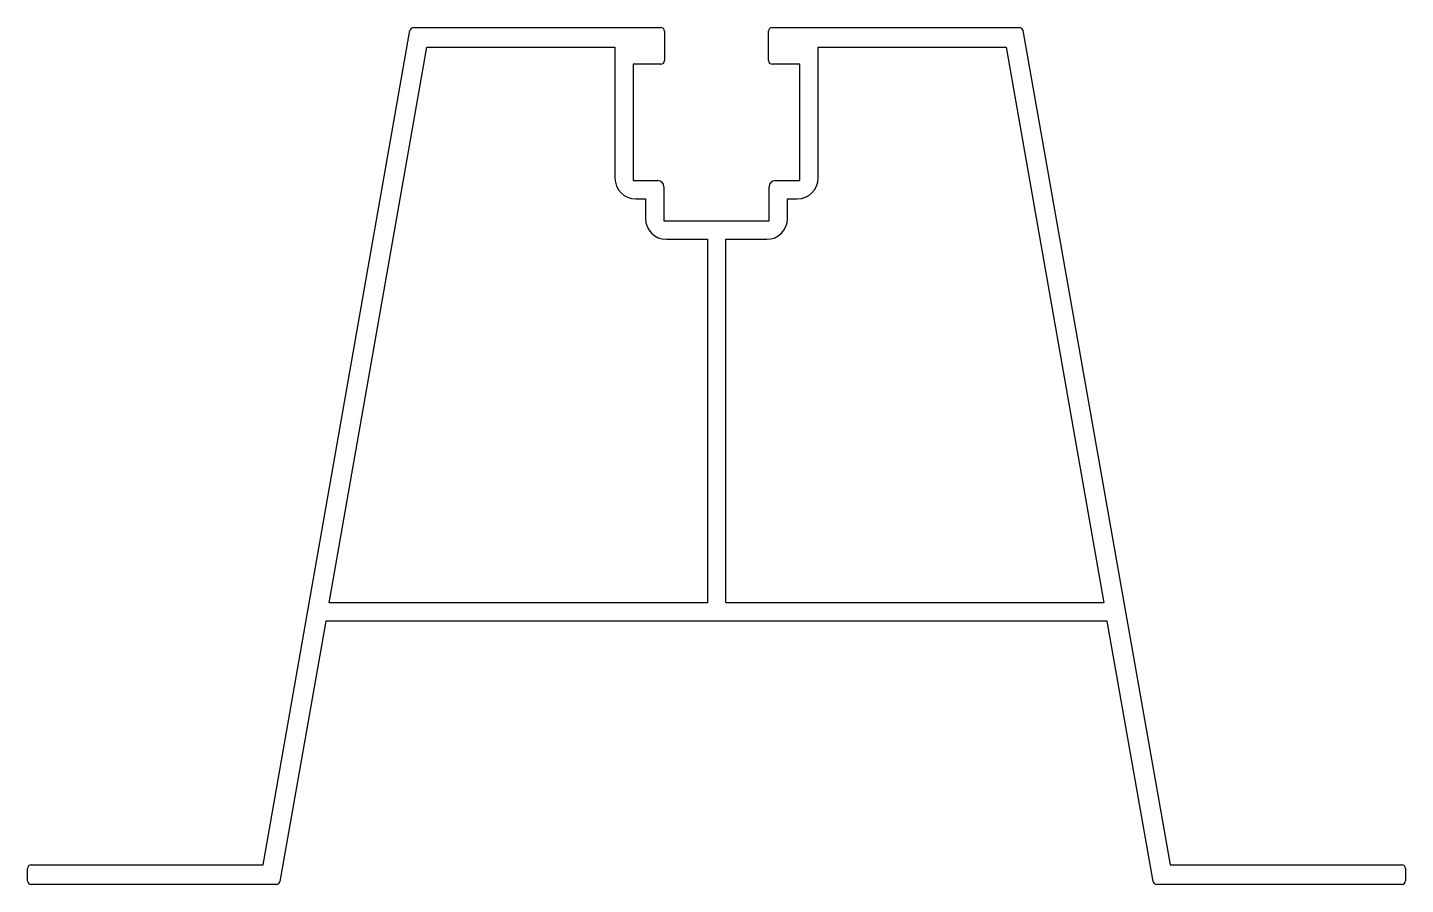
# Model space of a CAD drawing. Extents: x 2 to 114, y 2 to 72.
import ezdxf

# ---------------------------------------------------------------- set-up
doc = ezdxf.new("R2010")
doc.units = 0
doc.layers.get('0').update_dxf_attribs({"linetype": 'CONTINUOUS'})

msp = doc.modelspace()

# ---------------------------------------------------------------- linework, layer by layer
for p, q in [((21, 3.42), (33.01, 71.57)), ((33.31, 71.82), (53.51, 71.82)), ((53.81, 71.52), (53.81, 69.12)), ((62.31, 69.12), (62.31, 71.52)), ((62.61, 71.82), (82.81, 71.82)), ((83.1, 71.57), (95.12, 3.42)), ((26.4, 24.82), (34.4, 70.22)), ((34.4, 70.22), (49.76, 70.22)), ((49.76, 70.22), (49.76, 59.52)), ((66.36, 59.52), (66.36, 70.22)), ((66.36, 70.22), (81.72, 70.22)), ((81.72, 70.22), (89.72, 24.82)), ((51.26, 68.82), (51.26, 59.32)), ((53.51, 68.82), (51.26, 68.82)), ((64.86, 68.82), (62.61, 68.82)), ((64.86, 59.32), (64.86, 68.82)), ((51.26, 59.32), (53.26, 59.32)), ((53.76, 58.82), (53.76, 56.02)), ((62.36, 56.02), (62.36, 58.82)), ((62.86, 59.32), (64.86, 59.32)), ((51.46, 57.82), (52.26, 57.82)), ((52.26, 57.82), (52.26, 56.22)), ((63.86, 56.22), (63.86, 57.82)), ((63.86, 57.82), (64.66, 57.82)), ((53.76, 56.02), (62.36, 56.02)), ((53.96, 54.52), (57.31, 54.52)), ((57.31, 54.52), (57.31, 24.82)), ((58.81, 24.82), (58.81, 54.52)), ((58.81, 54.52), (62.16, 54.52)), ((57.31, 24.82), (26.4, 24.82)), ((89.72, 24.82), (58.81, 24.82)), ((26.13, 23.32), (22.38, 2.07)), ((89.99, 23.32), (26.13, 23.32)), ((93.73, 2.07), (89.99, 23.32)), ((2.06, 3.42), (21, 3.42)), ((95.12, 3.42), (114.06, 3.42)), ((1.76, 2.12), (1.76, 3.12)), ((114.36, 3.12), (114.36, 2.12)), ((22.09, 1.82), (2.06, 1.82)), ((114.06, 1.82), (94.03, 1.82))]:
    msp.add_line(p, q)
for centre, radius, start, end in [((33.31, 71.52), 0.3, 90, 170), ((53.51, 71.52), 0.3, 0, 90), ((62.61, 71.52), 0.3, 90, 180), ((82.81, 71.52), 0.3, 10, 90), ((53.51, 69.12), 0.3, 270, 0), ((62.61, 69.12), 0.3, 180, 270), ((51.46, 59.52), 1.7, 180, 270), ((53.26, 58.82), 0.5, 0, 90), ((62.86, 58.82), 0.5, 90, 180), ((64.66, 59.52), 1.7, 270, 360), ((53.96, 56.22), 1.7, 180, 270), ((62.16, 56.22), 1.7, 270, 0), ((2.06, 3.12), 0.3, 90, 180), ((114.06, 3.12), 0.3, 360, 90), ((2.06, 2.12), 0.3, 180, 270), ((22.09, 2.12), 0.3, 270, 350), ((94.03, 2.12), 0.3, 190, 270), ((114.06, 2.12), 0.3, 270, 0)]:
    msp.add_arc(centre, radius, start, end)

doc.saveas('drawing.dxf')
